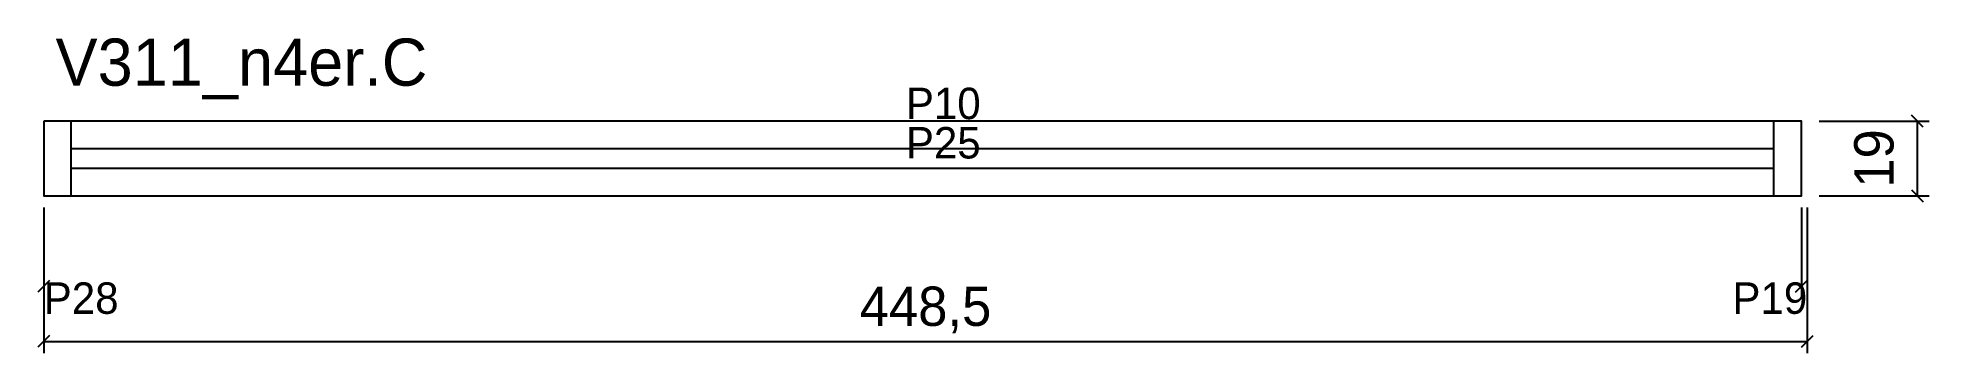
# Model space of a CAD drawing. Extents: x -10500 to 480, y -59 to 21.
# Drawn here: x -1.5 to 479.5, y -59 to 21.2 of the extents above; entities outside this region: 2.
import ezdxf
from ezdxf.enums import TextEntityAlignment as Align

# ---------------------------------------------------------------- set-up
doc = ezdxf.new("R2010")
doc.units = 0
for name, color, linetype in [('5', 5, 'Continuous'), ('COTA', 241, 'Continuous'), ('NOMENCLATURA', 7, 'Continuous'), ('Painéis', 200, 'Continuous'), ('SARR_2.2x7', 40, 'Continuous'), ('SARR_EDITAR', 141, 'Continuous')]:
    doc.layers.add(name, color=color, linetype=linetype)
doc.dimstyles.new('PAINEL', dxfattribs={"dimtxt": 10, "dimasz": 3, "dimexe": 3, "dimexo": 3, "dimgap": 3, "dimtad": 1, "dimblk": 'OBLIQUE', "dimblk1": 'OBLIQUE', "dimcen": 2.5, "dimclrd": 4, "dimclre": 4, "dimclrt": 240, "dimazin": 3, "dimtfac": 1, "dimtmove": 0, "dimatfit": 3})

# ---------------------------------------------------------------- blocks, each defined once
blk = doc.blocks.new('_OBLIQUE')
at = {"color": 0, "linetype": 'BYBLOCK'}
blk.add_line((-0.5, -0.5), (0.5, 0.5), dxfattribs=at)

msp = doc.modelspace()

# ---------------------------------------------------------------- linework, layer by layer
msp.add_line((-9500, 0), (-9490, 0))
at = {"layer": 'Painéis'}
for p, q in [((0, -22), (0, -45)), ((447, -22), (447, -45)), ((1.5, -40.5), (-1.5, -43.5)), ((445.5, -43.5), (448.5, -40.5))]:
    msp.add_line(p, q, dxfattribs=at)
msp.add_lwpolyline([(0, 0), (0, -19), (447, -19), (447, 0), (0, 0)], close=True, dxfattribs=at)
at = {"layer": 'SARR_2.2x7'}
for p, q in [((7, -19), (7, 0)), ((440, -19), (440, 0)), ((7, -7), (440, -7)), ((7, -12), (440, -12))]:
    msp.add_line(p, q, dxfattribs=at)
at = {"layer": 'SARR_EDITAR'}
msp.add_line((-10500, 0), (-10490, 0), dxfattribs=at)

# ---------------------------------------------------------------- texts
at = {"layer": '5'}
for s, p in [('P10', (219.25, 0.5)), ('P25', (219.25, -9.5)), ('P28', (0, -49))]:
    msp.add_text(s, height=8, dxfattribs=at).set_placement(p)
msp.add_text('P19', height=8, dxfattribs=at).set_placement((448.5, -49), align=Align.RIGHT)
at = {"layer": 'NOMENCLATURA'}
msp.add_text('V311_n4er.C', height=12, dxfattribs=at).set_placement((3, 9))

# ---------------------------------------------------------------- dimensions: what is measured, and where the dimension line sits
at = {"layer": 'COTA'}
msp.add_linear_dim(base=(476.5, -19), p1=(448.5, -19), p2=(448.5, 0), angle=90, dimstyle='PAINEL', dxfattribs=at).render()
msp.add_linear_dim(base=(0, -56), p1=(0, -19), p2=(448.5, -19), dimstyle='PAINEL', dxfattribs=at).render()

doc.saveas('drawing.dxf')
